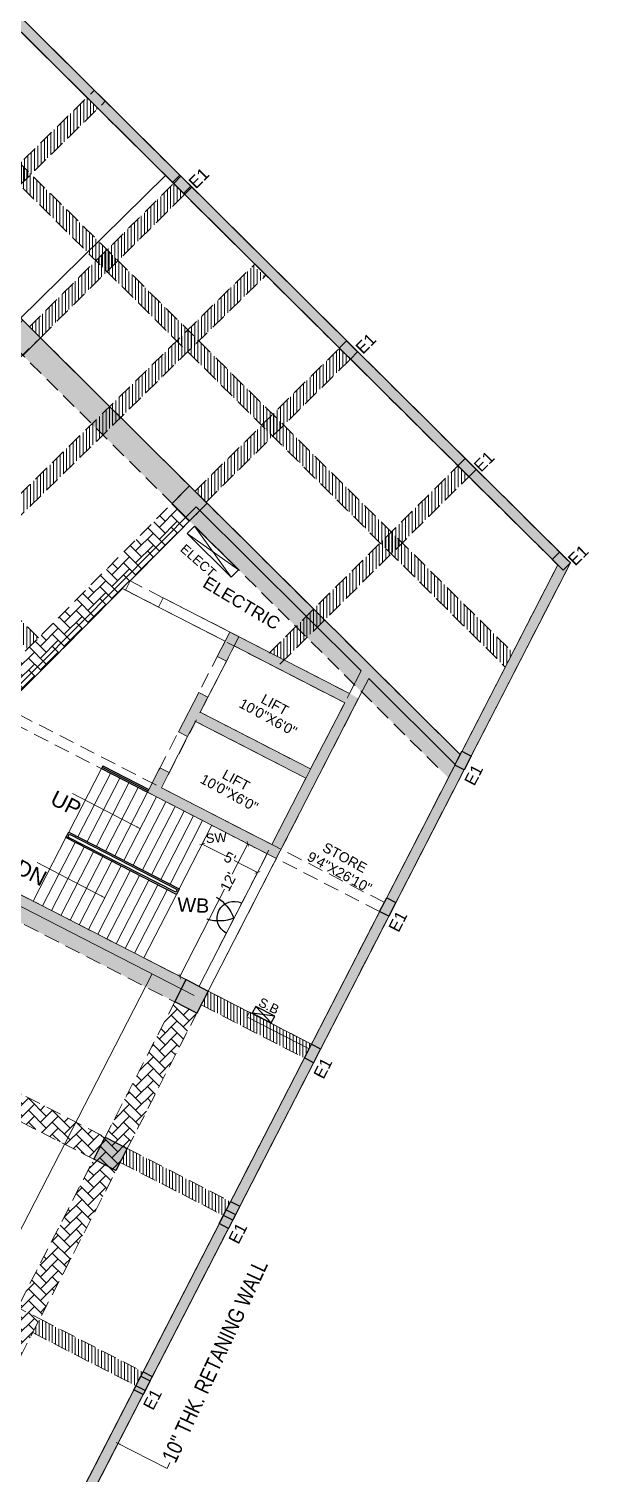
# Model space of a CAD drawing. Header units: inches. Extents: x -13956017 to 293115509, y -946740 to -305538.
# Drawn here: x 1189943 to 1190484, y -915377 to -913981 of the extents above; entities that cross this region are included whole.
import ezdxf

# ---------------------------------------------------------------- set-up
doc = ezdxf.new("R2010")
doc.units = ezdxf.units.IN
doc.header["$LTSCALE"] = 6
doc.header["$PDMODE"] = 2
doc.linetypes.add('CONTINOUS', pattern=[2000000.0, 1000000.0, 1000000.0])
doc.linetypes.add('DASHED2', pattern=[0.375, 0.25, -0.125])
for name, color, linetype in [('A-CUTOUT', 3, 'CONTINOUS'), ('COLL SIZE', 160, 'Continuous'), ('DIM', 7, 'Continuous'), ('door', 5, 'Continuous'), ('FITTING', 24, 'Continuous'), ('line', 251, 'Continuous'), ('TW', 5, 'Continuous')]:
    doc.layers.add(name, color=color, linetype=linetype)
for name, color, linetype, lineweight in [('column', 240, 'Continuous', 25), ('plan', 7, 'Continuous', 5), ('v.b', 200, 'Continuous', 5), ('W', 250, 'Continuous', 5), ('wall', 7, 'Continuous', 30), ('wall new', 3, 'Continuous', 25)]:
    doc.layers.add(name, color=color, linetype=linetype, lineweight=lineweight)
doc.styles.add('ARI', font='arial.ttf')
doc.styles.add('TYTLE-TEXT', font='swissel.ttf', dxfattribs={"width": 0.75, "height": 250})
doc.dimstyles.new('Copy of AA', dxfattribs={"dimtxt": 15, "dimasz": 4, "dimexe": 5, "dimexo": 0, "dimgap": 0.09, "dimtad": 0, "dimdec": 0, "dimzin": 0, "dimdsep": 46, "dimlunit": 3, "dimtxsty": 'ARI', "dimblk": 'ARCHTICK', "dimcen": 0.09, "dimclrt": 7, "dimadec": 0, "dimazin": 0, "dimtfac": 1, "dimtdec": 0, "dimtofl": 0, "dimtmove": 0, "dimatfit": 3, "dimfxl": 0.18, "dimtolj": 1, "dimtzin": 0, "dimlwd": 9, "dimlwe": 9, "dimarcsym": 0})
doc.dimstyles.new('Copy(2) of AA', dxfattribs={"dimtxt": 12, "dimasz": 4, "dimexe": 0.18, "dimexo": 0, "dimgap": 0.09, "dimtad": 0, "dimdec": 0, "dimzin": 0, "dimdsep": 46, "dimlunit": 3, "dimtxsty": 'ARI', "dimblk": 'OBLIQUE', "dimcen": 0.09, "dimclrd": 7, "dimclre": 7, "dimclrt": 7, "dimadec": 0, "dimazin": 0, "dimtfac": 1, "dimtdec": 0, "dimtofl": 0, "dimtmove": 0, "dimatfit": 3, "dimfxl": 1, "dimtolj": 1, "dimtzin": 0, "dimlwd": 5, "dimlwe": 5, "dimarcsym": 0})
pattern_1 = [(45, (49470.0205, -13240.949), (0, 11.494727835), [24.384, -8.128]), (135, (49475.768, -13235.202), (1e-15, 11.494727835), [24.384, -8.128])]
pattern_2 = [(90, (58243.929, -13240.949), (-3.175, 0), [])]

# ---------------------------------------------------------------- blocks, each defined once
blk = doc.blocks.new('_Oblique')
at = {"layer": 'DIM', "color": 0, "lineweight": -2}
blk.add_line((-0.5, -0.5), (0.5, 0.5), dxfattribs=at)
blk = doc.blocks.new('_ARCHTICK')
at = {"color": 0, "linetype": 'ByBlock', "const_width": 0.15}
blk.add_lwpolyline([(-0.5, -0.5), (0.5, 0.5)], dxfattribs=at)
blk = doc.blocks.new('*D39')
at = {"layer": 'Defpoints', "color": 0, "ltscale": 10, "transparency": 16777216}
for p in [(1190152.2, -914766.9, 3969.1), (1190154.4, -914768), (1190086.4, -914895, 3969.1)]:
    blk.add_point(p, dxfattribs=at)
at = {"layer": 'W', "color": 0, "lineweight": 9, "ltscale": 10, "transparency": 16777216}
for p, q in [((1190154.4, -914768), (1190139.3, -914797.4)), ((1190152.2, -914766.9), (1190158.8, -914770.3)), ((1190088.6, -914896.1), (1190131.9, -914811.8)), ((1190086.4, -914895), (1190093, -914898.4))]:
    blk.add_line(p, q, dxfattribs=at)
at = {"layer": 'W', "color": 0, "lineweight": 9, "ltscale": 10, "transparency": 16777216, "xscale": 4, "yscale": 4, "zscale": 4}
for p, rotation in [((1190154.4, -914768), 62.80782538406256), ((1190088.6, -914896.1), 242.8078253840625)]:
    blk.add_blockref('_ARCHTICK', p, dxfattribs=dict(at, rotation=rotation))
at = {"layer": 'W', "color": 7, "ltscale": 10, "transparency": 16777216, "insert": (1190135.6, -914804.6), "char_height": 10, "attachment_point": 5, "rotation": 62.8078, "style": 'ARI'}
blk.add_mtext("\\A1;12'", dxfattribs=at)
blk = doc.blocks.new('*D40')
at = {"layer": 'Defpoints', "color": 0, "ltscale": 10, "transparency": 16777216}
for p in [(1190112.5, -914764, 3969.1), (1190163.7, -914795.6), (1190165.9, -914791.4, 3969.1)]:
    blk.add_point(p, dxfattribs=at)
at = {"layer": 'W', "color": 0, "lineweight": 9, "ltscale": 10, "transparency": 16777216}
for p, q in [((1190112.5, -914764), (1190108, -914772.6)), ((1190110.3, -914768.2), (1190132.8, -914779.7)), ((1190163.7, -914795.6), (1190141.2, -914784)), ((1190165.9, -914791.4), (1190161.4, -914800))]:
    blk.add_line(p, q, dxfattribs=at)
at = {"layer": 'W', "color": 0, "lineweight": 9, "ltscale": 10, "transparency": 16777216, "xscale": 4, "yscale": 4, "zscale": 4}
for p, rotation in [((1190110.3, -914768.2), 152.8078253841191), ((1190163.7, -914795.6), 332.8078253841191)]:
    blk.add_blockref('_ARCHTICK', p, dxfattribs=dict(at, rotation=rotation))
at = {"layer": 'W', "color": 7, "ltscale": 10, "transparency": 16777216, "insert": (1190137, -914781.9), "char_height": 10, "attachment_point": 5, "rotation": 332.8078, "style": 'ARI'}
blk.add_mtext("\\A1;5'", dxfattribs=at)
blk = doc.blocks.new('RRR')
at = {"layer": 'line', "color": 1, "linetype": 'Continuous'}
for centre, radius, start, end in [((195982.97, -95888.1), 26.42, 41.16536, 79.7233), ((196002.86, -95870.71), 10.96, 90, 270), ((195983.47, -95848.25), 29.67, 276.05383, 310.81216)]:
    blk.add_arc(centre, radius, start, end, dxfattribs=at)
blk = doc.blocks.new('SB')
at = {"layer": 'W', "color": 6, "linetype": 'ByBlock', "lineweight": 25}
for p, q in [((196907.8, -96527.1), (196884.1, -96518.6)), ((196884.1, -96527.1), (196907.8, -96518.6))]:
    blk.add_line(p, q, dxfattribs=at)
blk.add_lwpolyline([(196884.1, -96518.6), (196907.8, -96518.6), (196907.8, -96527.1), (196884.1, -96527.1)], close=True, dxfattribs=at)

msp = doc.modelspace()

# ---------------------------------------------------------------- hatches: boundary and pattern name
at = {"layer": 'A-CUTOUT', "lineweight": 0, "ltscale": 0.3, "true_color": 0xffc6b3}
h = msp.add_hatch(dxfattribs=at)
h.set_pattern_fill('AR-BRSTD', color=31, scale=0.08)
h.set_pattern_definition([(0, (49470.0205, -13240.949), (0, 5.419344), []), (90, (49470.0205, -13240.949), (-8.128, 5.419344), [5.419344, -5.419344])])
h.paths.add_polyline_path([(1189641.7, -913969.1), (1190359.5, -914681.8), (1190348, -914704.3), (1190342.6, -914698.9), (1189624.8, -913986.1)])
at = {"layer": 'COLL SIZE', "ltscale": 100}
h = msp.add_hatch(color=256, dxfattribs=at)
h.dxf.hatch_style = 1
h.paths.add_polyline_path([(1190092.3, -914139.7), (1190081.7, -914129.2), (1190088.7, -914122.1), (1190099.4, -914132.6)])
at = {"layer": 'COLL SIZE', "lineweight": 25, "ltscale": 100, "true_color": 0xffc6b3}
h = msp.add_hatch(color=31, dxfattribs=at)
h.dxf.hatch_style = 1
h.paths.add_polyline_path([(1190093.3, -914140.7), (1190082.7, -914130.2), (1190089.7, -914123.1), (1190100.4, -914133.6)])
h = msp.add_hatch(color=31, dxfattribs=at)
h.dxf.hatch_style = 1
h.paths.add_polyline_path([(1190253.4, -914299.7), (1190242.7, -914289.1), (1190249.8, -914282), (1190260.4, -914292.6)])
at = {"layer": 'COLL SIZE', "ltscale": 100}
h = msp.add_hatch(color=256, dxfattribs=at)
h.dxf.hatch_style = 1
h.paths.add_polyline_path([(1190253.4, -914299.7), (1190242.7, -914289.1), (1190249.8, -914282), (1190260.4, -914292.6)])
at = {"layer": 'COLL SIZE', "lineweight": 25, "ltscale": 100, "true_color": 0xffc6b3}
h = msp.add_hatch(color=31, dxfattribs=at)
h.dxf.hatch_style = 1
h.paths.add_polyline_path([(1190367.9, -914413.4), (1190357.3, -914402.8), (1190364.3, -914395.7), (1190374.9, -914406.3)])
at = {"layer": 'COLL SIZE', "ltscale": 100}
h = msp.add_hatch(color=256, dxfattribs=at)
h.dxf.hatch_style = 1
h.paths.add_polyline_path([(1190367.9, -914413.4), (1190357.3, -914402.8), (1190364.3, -914395.7), (1190374.9, -914406.3)])
at = {"layer": 'COLL SIZE', "lineweight": 25, "ltscale": 100, "true_color": 0xffc6b3}
h = msp.add_hatch(color=31, dxfattribs=at)
h.dxf.hatch_style = 1
h.paths.add_polyline_path([(1190458.9, -914503.7), (1190448.2, -914493.2), (1190455.3, -914486.1), (1190465.9, -914496.6)])
at = {"layer": 'COLL SIZE', "ltscale": 100}
h = msp.add_hatch(color=256, dxfattribs=at)
h.dxf.hatch_style = 1
h.paths.add_polyline_path([(1190458.9, -914503.7), (1190448.2, -914493.2), (1190455.3, -914486.1), (1190465.9, -914496.6)])
at = {"layer": 'COLL SIZE', "lineweight": 25, "ltscale": 100, "true_color": 0xffc6b3}
h = msp.add_hatch(color=31, dxfattribs=at)
h.dxf.hatch_style = 1
h.paths.add_polyline_path([(1190354.3, -914692), (1190361.2, -914678.6), (1190370.1, -914683.2), (1190363.2, -914696.5)])
at = {"layer": 'COLL SIZE', "ltscale": 100}
h = msp.add_hatch(color=256, dxfattribs=at)
h.dxf.hatch_style = 1
h.paths.add_polyline_path([(1190354.3, -914692), (1190361.2, -914678.6), (1190370.1, -914683.2), (1190363.2, -914696.5)])
at = {"layer": 'COLL SIZE', "lineweight": 25, "ltscale": 100, "true_color": 0xffc6b3}
h = msp.add_hatch(color=31, dxfattribs=at)
h.dxf.hatch_style = 1
h.paths.add_polyline_path([(1190281.6, -914833.4), (1190288.5, -914820), (1190297.4, -914824.6), (1190290.5, -914838)])
at = {"layer": 'COLL SIZE', "ltscale": 100}
h = msp.add_hatch(color=256, dxfattribs=at)
h.dxf.hatch_style = 1
h.paths.add_polyline_path([(1190281.6, -914833.4), (1190288.5, -914820), (1190297.4, -914824.6), (1190290.5, -914838)])
at = {"layer": 'COLL SIZE', "lineweight": 25, "ltscale": 100, "true_color": 0xffc6b3}
h = msp.add_hatch(color=31, dxfattribs=at)
h.dxf.hatch_style = 1
h.paths.add_polyline_path([(1190209, -914974.8), (1190215.8, -914961.5), (1190224.7, -914966), (1190217.9, -914979.4)])
at = {"layer": 'COLL SIZE', "ltscale": 100}
h = msp.add_hatch(color=256, dxfattribs=at)
h.dxf.hatch_style = 1
h.paths.add_polyline_path([(1190209, -914974.8), (1190215.8, -914961.5), (1190224.7, -914966), (1190217.9, -914979.4)])
at = {"layer": 'COLL SIZE', "lineweight": 25, "ltscale": 100, "true_color": 0xffc6b3}
h = msp.add_hatch(color=31, dxfattribs=at)
h.dxf.hatch_style = 1
h.paths.add_polyline_path([(1190130.8, -915126.9), (1190137.6, -915113.5), (1190146.5, -915118.1), (1190139.7, -915131.5)])
at = {"layer": 'COLL SIZE', "ltscale": 100}
h = msp.add_hatch(color=256, dxfattribs=at)
h.dxf.hatch_style = 1
h.paths.add_polyline_path([(1190126.7, -915134.9), (1190133.5, -915121.6), (1190142.4, -915126.1), (1190135.6, -915139.5)])
h = msp.add_hatch(color=256, dxfattribs=at)
h.dxf.hatch_style = 1
h.paths.add_polyline_path([(1190044.2, -915295.4), (1190051, -915282.1), (1190059.9, -915286.7), (1190053.1, -915300)])
at = {"layer": 'COLL SIZE', "lineweight": 25, "ltscale": 100, "true_color": 0xffc6b3}
h = msp.add_hatch(color=31, dxfattribs=at)
h.dxf.hatch_style = 1
h.paths.add_polyline_path([(1190046.2, -915291.5), (1190053.1, -915278.1), (1190062, -915282.7), (1190055.1, -915296)])
at = {"layer": 'column', "ltscale": 10, "true_color": 0xffc6b3}
h = msp.add_hatch(color=31, dxfattribs=at)
h.dxf.hatch_style = 1
h.paths.add_polyline_path([(1189920, -914279.2), (1189936.9, -914262.2), (1189953.9, -914279.1), (1189937, -914296.1)])
at = {"layer": 'column', "ltscale": 10}
h = msp.add_hatch(color=256, dxfattribs=at)
h.dxf.hatch_style = 1
h.paths.add_polyline_path([(1189920, -914279.2), (1189936.9, -914262.2), (1189953.9, -914279.1), (1189937, -914296.1)])
at = {"layer": 'column', "ltscale": 10, "true_color": 0xffc6b3}
h = msp.add_hatch(color=31, dxfattribs=at)
h.dxf.hatch_style = 1
h.paths.add_polyline_path([(1190081.1, -914439.2), (1190098, -914422.1), (1190115, -914439), (1190098.1, -914456.1)])
at = {"layer": 'column', "ltscale": 10}
h = msp.add_hatch(color=256, dxfattribs=at)
h.dxf.hatch_style = 1
h.paths.add_polyline_path([(1190081.1, -914439.2), (1190098, -914422.1), (1190115, -914439), (1190098.1, -914456.1)])
at = {"layer": 'column', "ltscale": 10, "true_color": 0xffc6b3}
h = msp.add_hatch(color=31, dxfattribs=at)
h.dxf.hatch_style = 1
h.paths.add_polyline_path([(1190124.8, -914586.9), (1190136.8, -914563.4), (1190261.4, -914627.4), (1190181.9, -914782.1), (1190173, -914777.6), (1190057.3, -914718.1), (1190069.4, -914694.6), (1190078.3, -914699.2), (1190070.8, -914713.8), (1190177.5, -914768.7), (1190210.4, -914704.6), (1190103.7, -914649.8), (1190096.2, -914664.4), (1190087.3, -914659.8), (1190106.9, -914621.7), (1190115.8, -914626.3), (1190108.3, -914640.9), (1190215, -914695.7), (1190247.9, -914631.7), (1190141.2, -914576.8), (1190133.7, -914591.5)])
h = msp.add_hatch(color=31, dxfattribs=at)
h.dxf.hatch_style = 1
h.paths.add_polyline_path([(1190094.7, -914899.2), (1190116.1, -914910.2), (1190105.1, -914931.6), (1190083.7, -914920.6)])
at = {"layer": 'column', "ltscale": 10}
h = msp.add_hatch(color=256, dxfattribs=at)
h.dxf.hatch_style = 1
h.paths.add_polyline_path([(1190094.7, -914899.2), (1190116.1, -914910.2), (1190105.1, -914931.6), (1190083.7, -914920.6)])
at = {"layer": 'column', "ltscale": 10, "true_color": 0xffc6b3}
h = msp.add_hatch(color=31, dxfattribs=at)
h.dxf.hatch_style = 1
h.paths.add_polyline_path([(1190016.6, -915051.3), (1190037.9, -915062.3), (1190026.9, -915083.7), (1190005.6, -915072.7)])
at = {"layer": 'column', "ltscale": 10}
h = msp.add_hatch(color=256, dxfattribs=at)
h.dxf.hatch_style = 1
h.paths.add_polyline_path([(1190016.6, -915051.3), (1190037.9, -915062.3), (1190026.9, -915083.7), (1190005.6, -915072.7)])
at = {"layer": 'door', "lineweight": 0, "ltscale": 0.3, "true_color": 0xffc6b3}
h = msp.add_hatch(dxfattribs=at)
h.set_pattern_fill('AR-HBONE', color=31, scale=0.08)
h.set_pattern_definition(pattern_1)
h.paths.add_polyline_path([(1189836.2, -914724.1), (1189876, -914645.7), (1190081.1, -914439.2), (1190098.1, -914456.1), (1189912, -914643.5), (1189901.5, -914654.1), (1189896.6, -914659), (1189840.3, -914768.5), (1189819, -914757.6)])
h = msp.add_hatch(dxfattribs=at)
h.set_pattern_fill('AR-HBONE', color=31, scale=0.08)
h.set_pattern_definition(pattern_1)
h.paths.add_polyline_path([(1190094.7, -914899.2), (1189755.8, -914725.1), (1189729.1, -914711.4), (1189710.4, -914727.1), (1189164.2, -915029.8), (1188868.9, -915135.8), (1188168, -915423.8), (1188177.2, -915445.9), (1188878, -915157.9), (1189163.3, -915055.3), (1189196.8, -915039.1), (1189415.5, -914918), (1189705.6, -914757.2), (1189744.8, -914746.5), (1190083.7, -914920.6)])
h = msp.add_hatch(dxfattribs=at)
h.set_pattern_fill('AR-HBONE', color=31, scale=0.08)
h.set_pattern_definition(pattern_1)
h.paths.add_polyline_path([(1189972.2, -915055.5), (1190005.6, -915072.7), (1190016.6, -915051.3), (1189579.8, -914826.9), (1189554.5, -914840.9), (1189749.1, -914940.9), (1189928.1, -915032.9)])
h = msp.add_hatch(dxfattribs=at)
h.set_pattern_fill('AR-HBONE', color=31, scale=0.08)
h.set_pattern_definition(pattern_1)
h.paths.add_polyline_path([(1189625.6, -915864.8), (1190105.1, -914931.6), (1190083.7, -914920.6), (1189593.9, -915874.1), (1189615.2, -915885.1)])
at = {"layer": 'FITTING', "lineweight": 0, "ltscale": 0.3, "true_color": 0xffc6b3}
h = msp.add_hatch(dxfattribs=at)
h.set_pattern_fill('ANSI31', color=31, angle=45)
h.set_pattern_definition(pattern_2)
h.paths.add_polyline_path([(1189872.1, -914048.9), (1190410.2, -914583.2), (1190403, -914597.2), (1189857.2, -914055.3), (1189867.9, -914044.7)])
h = msp.add_hatch(dxfattribs=at)
h.set_pattern_fill('ANSI31', color=31, angle=45)
h.set_pattern_definition([(90, (58321.1024, -13319.7225), (-3.175, 0), [])])
h.paths.add_polyline_path([(1189580.9, -914479.4), (1190009.6, -914057.6), (1189998.9, -914047), (1189570.2, -914468.8)])
h = msp.add_hatch(dxfattribs=at)
h.set_pattern_fill('ANSI31', color=31, angle=45)
h.set_pattern_definition(pattern_2)
h.paths.add_polyline_path([(1189501.5, -914142.7), (1189485.3, -914126.6), (1189495.9, -914116), (1189952.6, -914569.5), (1189941.6, -914579.7)])
h = msp.add_hatch(dxfattribs=at)
h.set_pattern_fill('ANSI31', color=31, angle=45)
h.set_pattern_definition([(90, (58405.0055, -13400.897), (-3.175, 0), [])])
h.paths.add_polyline_path([(1189963.3, -914269.8), (1190093.3, -914140.8), (1190082.7, -914130.2), (1189943.3, -914268.5), (1189954, -914279.1)])
h = msp.add_hatch(dxfattribs=at)
h.set_pattern_fill('ANSI31', color=31, angle=45)
h.set_pattern_definition([(90, (58482.3424, -13479.9735), (-3.175, 0), [])])
h.paths.add_polyline_path([(1189715.6, -914665.7), (1190170.6, -914219.9), (1190160, -914209.2), (1189709, -914651.1)])
h = msp.add_hatch(dxfattribs=at)
h.set_pattern_fill('ANSI31', color=31, angle=45)
h.set_pattern_definition([(90, (58565.0757, -13559.8408), (-3.175, 0), [])])
h.paths.add_polyline_path([(1190123.3, -914428.8), (1190253.3, -914299.7), (1190242.8, -914289.1), (1190103.4, -914427.4), (1190114, -914438)])
h = msp.add_hatch(dxfattribs=at)
h.set_pattern_fill('ANSI31', color=31, angle=45)
h.set_pattern_definition([(90, (58679.585, -13673.5443), (-3.175, 0), [])])
h.paths.add_polyline_path([(1190237.8, -914542.5), (1190367.8, -914413.4), (1190357.3, -914402.8), (1190175.5, -914583.2), (1190189.5, -914590.4)])
h = msp.add_hatch(dxfattribs=at)
h.set_pattern_fill('ANSI31', color=31, angle=45)
h.set_pattern_definition(pattern_2)
h.paths.add_polyline_path([(1190124.7, -914914.7), (1190215.8, -914961.5), (1190209, -914974.8), (1190109.2, -914923.5), (1190116.1, -914910.2)])
h = msp.add_hatch(dxfattribs=at)
h.set_pattern_fill('ANSI31', color=31, angle=45)
h.set_pattern_definition([(90, (58165.6547, -13393.1925), (-3.175, 0), [])])
h.paths.add_polyline_path([(1190046.5, -915066.9), (1190137.5, -915113.7), (1190130.7, -915127), (1190030.9, -915075.8), (1190037.8, -915062.5)])
h = msp.add_hatch(dxfattribs=at)
h.set_pattern_fill('ANSI31', color=31, angle=45)
h.set_pattern_definition([(90, (58081.1298, -13557.754), (-3.175, 0), [])])
h.paths.add_polyline_path([(1189961.9, -915231.5), (1190053, -915278.3), (1190046.2, -915291.6), (1189946.4, -915240.4), (1189953.3, -915227)])
at = {"layer": 'wall new', "lineweight": 9, "ltscale": 6, "true_color": 0xffc6b3}
h = msp.add_hatch(dxfattribs=at)
h.set_pattern_fill('AR-CONC', color=31, scale=0.06)
h.set_pattern_definition([(50, (67980.661, -13240.949), (10.93108014, -0.95634513), [1.143, -12.573]), (355, (67980.661, -13240.949), (-2.114605285, 11.46341071), [0.9144, -10.05843505]), (100.4514447, (67981.572, -13241.029), (8.816474825, 10.507065115), [0.97140053, -10.68541468]), (46.1842, (67980.66, -13237.901), (16.26474245, -2.52253968), [1.7145, -18.8595]), (96.6355576, (67982.016, -13238.111), (14.24424804, 14.84556748), [1.45710139, -16.02813649]), (351.1841512, (67980.66, -13237.901), (14.24424804, 14.84556748), [1.37159802, -15.08758392]), (21, (67982.185, -13238.663), (9.096863476, -6.13591189), [1.143, -12.573]), (326, (67982.185, -13238.663), (3.7081217, 11.05127797), [0.9144, -10.0584]), (71.451445, (67982.943, -13239.174), (12.80498516, 4.91536613), [0.97140053, -10.68539626]), (37.5, (67980.6607, -13240.949), (0.185316195, 5.073302332), [0, -9.93648, 0, -10.2108, 0, -10.0965]), (7.5, (67980.6607, -13240.949), (4.00917975, 6.01083449), [0, -5.82168, 0, -9.70788, 0, -3.8481]), (327.5, (67977.262, -13240.949), (8.13543571, -0.34372464), [0, -3.81, 0, -11.8872, 0, -15.7734]), (317.5, (67975.738, -13240.949), (8.887750883, 1.525589462), [0, -4.953, 0, -7.89432, 0, -11.2014])])
h.paths.add_polyline_path([(1189176.3, -915905.2), (1189307.4, -915923.5), (1189416.1, -915917.3), (1189530.7, -915910.7), (1189604.2, -915906.4), (1189741.5, -915906.4), (1190465.9, -914496.6), (1189335.3, -913374), (1188682.7, -913641.5), (1188741.9, -913785), (1187653.7, -914230.5), (1188379, -916002.5), (1188696.2, -915939.5), (1188995.8, -915879.9)])
h.paths.add_polyline_path([(1189177.6, -915895.3), (1189307.8, -915913.5), (1189415.5, -915907.3), (1189530.2, -915900.7), (1189604, -915896.4), (1189735.4, -915896.4), (1190453.7, -914498.6), (1189333, -913385.8), (1188695.7, -913646.9), (1188755, -913790.5), (1187666.8, -914235.9), (1188386.1, -915993.3), (1188693.8, -915929.3), (1188993.8, -915869.5)], flags=16)

# ---------------------------------------------------------------- linework, layer by layer
at = {"layer": 'COLL SIZE', "ltscale": 100}
for points, elevation in [([(1190092.3, -914139.7), (1190081.7, -914129.2), (1190088.7, -914122.1), (1190099.4, -914132.6), (1190092.3, -914139.7)], -84.6), ([(1190253.4, -914299.7), (1190242.7, -914289.1), (1190249.8, -914282), (1190260.4, -914292.6), (1190253.4, -914299.7)], -84.6), ([(1190367.9, -914413.4), (1190357.3, -914402.8), (1190364.3, -914395.7), (1190374.9, -914406.3), (1190367.9, -914413.4)], 3884.5), ([(1190458.9, -914503.7), (1190448.2, -914493.2), (1190455.3, -914486.1), (1190465.9, -914496.6), (1190458.9, -914503.7)], -4170.6), ([(1190354.3, -914692), (1190361.2, -914678.6), (1190370.1, -914683.2), (1190363.2, -914696.5), (1190354.3, -914692)], 3884.5), ([(1190281.6, -914833.4), (1190288.5, -914820), (1190297.4, -914824.6), (1190290.5, -914838), (1190281.6, -914833.4)], 3884.5), ([(1190209, -914974.8), (1190215.8, -914961.5), (1190224.7, -914966), (1190217.9, -914979.4), (1190209, -914974.8)], -84.6), ([(1190126.7, -915134.9), (1190133.5, -915121.6), (1190142.4, -915126.1), (1190135.6, -915139.5), (1190126.7, -915134.9)], -84.6), ([(1190044.2, -915295.4), (1190051, -915282.1), (1190059.9, -915286.7), (1190053.1, -915300), (1190044.2, -915295.4)], -84.6)]:
    msp.add_lwpolyline(points, dxfattribs=dict(at, elevation=elevation))
at = {"layer": 'COLL SIZE', "color": 31, "lineweight": 25, "ltscale": 100, "true_color": 0xffc6b3}
for points, elevation in [([(1190093.3, -914140.7), (1190082.7, -914130.2), (1190089.7, -914123.1), (1190100.4, -914133.6), (1190093.3, -914140.7)], -4170.7), ([(1190253.4, -914299.7), (1190242.7, -914289.1), (1190249.8, -914282), (1190260.4, -914292.6), (1190253.4, -914299.7)], -84.6), ([(1190367.9, -914413.4), (1190357.3, -914402.8), (1190364.3, -914395.7), (1190374.9, -914406.3), (1190367.9, -914413.4)], 3884.5), ([(1190458.9, -914503.7), (1190448.2, -914493.2), (1190455.3, -914486.1), (1190465.9, -914496.6), (1190458.9, -914503.7)], -4170.6), ([(1190354.3, -914692), (1190361.2, -914678.6), (1190370.1, -914683.2), (1190363.2, -914696.5), (1190354.3, -914692)], 3884.5), ([(1190281.6, -914833.4), (1190288.5, -914820), (1190297.4, -914824.6), (1190290.5, -914838), (1190281.6, -914833.4)], 3884.5), ([(1190209, -914974.8), (1190215.8, -914961.5), (1190224.7, -914966), (1190217.9, -914979.4), (1190209, -914974.8)], -84.6), ([(1190130.8, -915126.9), (1190137.6, -915113.5), (1190146.5, -915118.1), (1190139.7, -915131.5), (1190130.8, -915126.9)], -84.6), ([(1190046.2, -915291.5), (1190053.1, -915278.1), (1190062, -915282.7), (1190055.1, -915296), (1190046.2, -915291.5)], -4053.8)]:
    msp.add_lwpolyline(points, dxfattribs=dict(at, elevation=elevation))
at = {"layer": 'column', "color": 31, "ltscale": 10, "true_color": 0xffc6b3, "elevation": -84.6}
for points in [[(1189920, -914279.2), (1189936.9, -914262.2), (1189953.9, -914279.1), (1189937, -914296.1), (1189920, -914279.2)], [(1190081.1, -914439.2), (1190098, -914422.1), (1190115, -914439), (1190098.1, -914456.1), (1190081.1, -914439.2)], [(1190094.7, -914899.2), (1190116.1, -914910.2), (1190105.1, -914931.6), (1190083.7, -914920.6), (1190094.7, -914899.2)], [(1190016.6, -915051.3), (1190037.9, -915062.3), (1190026.9, -915083.7), (1190005.6, -915072.7), (1190016.6, -915051.3)]]:
    msp.add_lwpolyline(points, dxfattribs=at)
at = {"layer": 'column', "ltscale": 10, "elevation": -84.6}
for points in [[(1189920, -914279.2), (1189936.9, -914262.2), (1189953.9, -914279.1), (1189937, -914296.1), (1189920, -914279.2)], [(1190081.1, -914439.2), (1190098, -914422.1), (1190115, -914439), (1190098.1, -914456.1), (1190081.1, -914439.2)], [(1190094.7, -914899.2), (1190116.1, -914910.2), (1190105.1, -914931.6), (1190083.7, -914920.6), (1190094.7, -914899.2)], [(1190016.6, -915051.3), (1190037.9, -915062.3), (1190026.9, -915083.7), (1190005.6, -915072.7), (1190016.6, -915051.3)]]:
    msp.add_lwpolyline(points, dxfattribs=at)
at = {"layer": 'TW', "ltscale": 10}
for p, q in [((1190014.2, -914692.6, 3884.5), (1190012.9, -914695.3, 3884.5)), ((1190012.9, -914695.3, 3884.5), (1190057.3, -914718.1, 3884.5)), ((1190013.5, -914694, 3884.5), (1190058, -914716.8, 3884.5)), ((1190014.2, -914692.6, 3884.5), (1190058.7, -914715.5, 3884.5))]:
    msp.add_line(p, q, dxfattribs=at)
at = {"layer": 'TW', "color": 31, "ltscale": 10, "true_color": 0xffc6b3, "elevation": 3884.5}
msp.add_lwpolyline([(1189981.3, -914756.7), (1190088.1, -914811.5), (1190085.3, -914816.8), (1189978.6, -914762), (1189981.3, -914756.7)], dxfattribs=at)
at = {"layer": 'TW', "ltscale": 10, "elevation": 3884.5}
msp.add_lwpolyline([(1189981.3, -914756.7), (1190088.1, -914811.5), (1190085.3, -914816.8), (1189978.6, -914762), (1189981.3, -914756.7)], dxfattribs=at)
at = {"layer": 'TW', "color": 31, "ltscale": 10, "true_color": 0xffc6b3, "elevation": 3884.5}
msp.add_lwpolyline([(1189982, -914758.7), (1190086, -914812.2), (1190084.7, -914814.8), (1189980.6, -914761.4)], close=True, dxfattribs=at)
at = {"layer": 'TW', "ltscale": 10, "elevation": 3884.5}
msp.add_lwpolyline([(1189982, -914758.7), (1190086, -914812.2), (1190084.7, -914814.8), (1189980.6, -914761.4)], close=True, dxfattribs=at)
at = {"layer": 'v.b', "color": 31, "linetype": 'DASHED2', "ltscale": 10, "true_color": 0xffc6b3}
for p, q in [((1189335.3, -913374, -4113), (1190465.9, -914496.6, -4171.1)), ((1189333, -913385.8, -4113), (1190453.7, -914498.6, -4170.6)), ((1189641.7, -913969.1, -84.6), (1190359.5, -914681.8, 3884.5)), ((1189624.8, -913986.1, -84.6), (1190342.6, -914698.9, 3884.5)), ((1189553.1, -914485.6, -84.6), (1190006.1, -914040, -84.6)), ((1189867.9, -914044.7, -2100.7), (1190410.2, -914583.2, -2128.6)), ((1189563.7, -914496.2, -84.6), (1190016.6, -914050.7, -84.6)), ((1189857.2, -914055.3, -2100.7), (1190403, -914597.2, -2128.8)), ((1189494.4, -914114.5, 3884.5), (1189952.6, -914569.5, 669.4)), ((1189943.3, -914268.5, -86.1), (1190082.7, -914130.1, -4172.2)), ((1189953.9, -914279.1, -84.6), (1190093.3, -914140.7, -4170.7)), ((1189708.2, -914651.9, -84.6), (1190161.2, -914208, -84.6)), ((1189718.7, -914662.6, -84.6), (1190171.7, -914218.8, -84.6)), ((1189643.2, -914583.5, -84.6), (1189953.9, -914279.1, -84.6)), ((1190103.4, -914427.4, 4001.5), (1190242.8, -914289.1, -84.6)), ((1190114, -914438, 4001.5), (1190253.4, -914299.7, -84.6)), ((1190174.8, -914583.9, 9231.8), (1190357.3, -914402.8, 3883)), ((1190185.4, -914594.5, 9233.3), (1190367.9, -914413.4, 3884.5)), ((1189876, -914645.7, -84.6), (1190090.9, -914429.2, 3884.5)), ((1190040.6, -914513.9, 3884.5), (1190108, -914446.1, 3884.5)), ((1190453.7, -914498.6, -4170.6), (1189735.4, -915896.4, -4053.8)), ((1190465.9, -914496.6, -4171.1), (1189741.5, -915906.4, -4053.8)), ((1190252.5, -914622.8, 3884.5), (1190040.6, -914513.9, 3884.5)), ((1189896.6, -914659, 3884.5), (1190033.2, -914521.4, 3884.5)), ((1190247.9, -914631.7, 3884.5), (1190033.2, -914521.4, 3884.5)), ((1190136.9, -914563.4, 3884.5), (1190057.4, -914718.2, 3884.5)), ((1190145.8, -914568, 3884.5), (1190070.9, -914713.9, 3884.5)), ((1190257, -914613.9, 3884.5), (1190107.2, -914905.6, 3884.5)), ((1190264.5, -914621.3, 3884.5), (1190116.1, -914910.2, 3884.5)), ((1190281.6, -914833.4, 3884.5), (1189912, -914643.5, 3884.5)), ((1190286.2, -914824.5, 3884.5), (1189919.4, -914636, 3884.5)), ((1190215, -914695.7, 3884.5), (1190109.1, -914641.2, 3884.5)), ((1190210.5, -914704.6, 3884.5), (1190103.1, -914649.4, 3884.5)), ((1189729.1, -914711.4, 3884.5), (1190116.1, -914910.2, 3884.5)), ((1189718.2, -914732.8, 3884.5), (1190105.1, -914931.6, 3884.5)), ((1189579.8, -914826.9, -84.6), (1190037.9, -915062.3, -84.6)), ((1189554.5, -914840.9, -84.6), (1190026.9, -915083.7, -84.6)), ((1190094.7, -914899.2, 3884.5), (1189582.9, -915895.5, 3884.5)), ((1190116.1, -914910.2, 3884.5), (1189604.2, -915906.4, 3884.5)), ((1190116.1, -914910.2, 3884.5), (1190215.8, -914961.4, 3884.5)), ((1190109.2, -914923.5, 3884.5), (1190208.9, -914974.8, 3884.5)), ((1189566.4, -915028.1, -84.6), (1189953.4, -915226.9, -84.6)), ((1190037.9, -915062.3, -84.6), (1190137.6, -915113.5, -84.6)), ((1190031.1, -915075.7, -84.6), (1190130.8, -915126.9, -84.6)), ((1189953.4, -915226.9, -4053.8), (1190053.1, -915278.1, -4053.8)), ((1189946.5, -915240.2, -4053.8), (1190046.2, -915291.4, -4053.8))]:
    msp.add_line(p, q, dxfattribs=at)
at = {"layer": 'W', "ltscale": 10}
for p, q in [((1189335.3, -913374, -4113), (1190465.9, -914496.6, -4171.1)), ((1189333, -913385.8, -4113), (1190453.7, -914498.6, -4170.6)), ((1189517.9, -914669.6, -607.9), (1190074.8, -914122.4, -4151.1)), ((1189953.9, -914279.1, -83.1), (1190098, -914422.1, -84.6)), ((1189893, -914655.5, 3884.5), (1190104.4, -914442.6, 3884.5)), ((1190040.6, -914513.9, 3884.5), (1190108, -914446.1, 3884.5)), ((1190104.4, -914442.6, 3884.5), (1190263.8, -914600.8, 3884.5)), ((1190115, -914439, 3884.5), (1190359.5, -914681.8, 3884.5)), ((1190453.7, -914498.6, -4170.6), (1189735.4, -915896.4, -4053.8)), ((1190465.9, -914496.6, -4171.1), (1189741.5, -915906.4, -4053.8)), ((1190040.6, -914513.9, 3884.5), (1190036.1, -914522.8, 3884.5)), ((1189896.6, -914659, 3884.5), (1190033.2, -914521.4, 3884.5)), ((1190036.1, -914522.8, 3884.5), (1190033.2, -914521.4, 3884.5)), ((1190036.1, -914522.8, 3884.5), (1190068.1, -914539.3, 3884.5)), ((1190072.7, -914530.4, 3884.5), (1190068.1, -914539.3, 3884.5)), ((1190252.5, -914622.8, 3884.5), (1190072.7, -914530.4, 3884.5)), ((1190132.3, -914572.3, 3884.5), (1190068.1, -914539.3, 3884.5)), ((1190132.3, -914572.3, 3884.5), (1190124.8, -914586.9, 3884.5)), ((1190141.2, -914576.8, 3884.5), (1190133.7, -914591.5, 3884.5)), ((1190247.9, -914631.7, 3884.5), (1190141.2, -914576.8, 3884.5)), ((1190133.7, -914591.5, 3884.5), (1190124.8, -914586.9, 3884.5)), ((1190115.8, -914626.3, 3884.5), (1190133.7, -914591.5, 3884.5)), ((1190263.8, -914600.8, 3884.5), (1190252.5, -914622.8, 3884.5)), ((1190271.2, -914608.2, 3884.5), (1190261.4, -914627.4, 3884.5)), ((1190271.2, -914608.2, 3884.5), (1190354.7, -914691.2, 3884.5)), ((1190106.9, -914621.7, 3884.5), (1190087.3, -914659.8, 3884.5)), ((1190115.8, -914626.3, 3884.5), (1190106.9, -914621.7, 3884.5)), ((1190115.8, -914626.3, 3884.5), (1190108.3, -914640.9, 3884.5)), ((1190261.4, -914627.4, 3884.5), (1190116.1, -914910.2, 3884.5)), ((1190247.9, -914631.7, 3884.5), (1190215, -914695.7, 3884.5)), ((1190215, -914695.7, 3884.5), (1190108.3, -914640.9, 3884.5)), ((1190096.2, -914664.4, 3884.5), (1190087.3, -914659.8, 3884.5)), ((1190103.7, -914649.8, 3884.5), (1190096.2, -914664.4, 3884.5)), ((1190210.4, -914704.6, 3884.5), (1190103.7, -914649.8, 3884.5)), ((1190096.2, -914664.4, 3884.5), (1190078.3, -914699.2, 3884.5)), ((1190012.9, -914695.3, 3884.5), (1189981.3, -914756.7, 3884.5)), ((1190021.8, -914699.9, 3884.5), (1189990.2, -914761.2, 3884.5)), ((1190069.4, -914694.6, 3884.5), (1190057.3, -914718.1, 3884.5)), ((1190078.3, -914699.2, 3884.5), (1190069.4, -914694.6, 3884.5)), ((1190078.3, -914699.2, 3884.5), (1190070.8, -914713.8, 3884.5)), ((1190030.6, -914704.4, 3884.5), (1189999.1, -914765.8, 3884.5)), ((1190039.5, -914709, 3884.5), (1190008, -914770.4, 3884.5)), ((1190048.4, -914713.6, 3884.5), (1190016.9, -914775, 3884.5)), ((1190177.5, -914768.7, 3884.5), (1190070.8, -914713.8, 3884.5)), ((1190210.4, -914704.6, 3884.5), (1190177.5, -914768.7, 3884.5)), ((1190057.3, -914718.1, 3884.5), (1190025.8, -914779.5, 3884.5)), ((1190066.2, -914722.7, 3884.5), (1190034.7, -914784.1, 3884.5)), ((1190075.1, -914727.3, 3884.5), (1190043.6, -914788.7, 3884.5)), ((1190173, -914777.6, 3884.5), (1190057.3, -914718.1, 3884.5)), ((1190084, -914731.9, 3884.5), (1190052.5, -914793.2, 3884.5)), ((1190092.9, -914736.4, 3884.5), (1190061.4, -914797.8, 3884.5)), ((1190101.8, -914741, 3884.5), (1190070.3, -914802.4, 3884.5)), ((1190110.7, -914745.6, 3884.5), (1190079.2, -914806.9, 3884.5)), ((1190119.6, -914750.1, 3884.5), (1190088.1, -914811.5, 3884.5)), ((1190107.2, -914905.6, 3884.5), (1189840.3, -914768.5, 3884.5)), ((1189978.6, -914762, 3884.5), (1189947.1, -914823.4, 3884.5)), ((1189987.5, -914766.6, 3884.5), (1189955.9, -914828, 3884.5)), ((1189996.4, -914771.1, 3884.5), (1189964.8, -914832.5, 3884.5)), ((1190102.6, -914914.5, 3884.5), (1189835.7, -914777.4, 3884.5)), ((1190005.3, -914775.7, 3884.5), (1189973.7, -914837.1, 3884.5)), ((1190014.2, -914780.3, 3884.5), (1189982.6, -914841.7, 3884.5)), ((1190023.1, -914784.9, 3884.5), (1189991.5, -914846.2, 3884.5)), ((1190173, -914777.6, 3884.5), (1190107.2, -914905.6, 3884.5)), ((1190032, -914789.4, 3884.5), (1190000.4, -914850.8, 3884.5)), ((1190040.8, -914794, 3884.5), (1190009.3, -914855.4, 3884.5)), ((1190049.7, -914798.6, 3884.5), (1190018.2, -914859.9, 3884.5)), ((1190058.6, -914803.1, 3884.5), (1190027.1, -914864.5, 3884.5)), ((1190067.5, -914807.7, 3884.5), (1190036, -914869.1, 3884.5)), ((1190076.4, -914812.3, 3884.5), (1190044.9, -914873.6, 3884.5)), ((1190085.3, -914816.8, 3884.5), (1190053.8, -914878.2, 3884.5)), ((1190061.8, -914893.6, 3884.5), (1189544.7, -915899.8, -2477.5)), ((1190116.1, -914910.2, -84.6), (1190215.8, -914961.5, -84.6)), ((1190153.5, -914935.1, -84.6), (1190155.8, -914930.6, -84.6)), ((1190153.5, -914935.1, -84.6), (1190213.5, -914965.9, -84.6))]:
    msp.add_line(p, q, dxfattribs=at)
at = {"layer": 'W', "color": 6, "lineweight": 0, "ltscale": 0.3}
for p, q in [((1190102.8, -914461.1, 2729.4), (1190138.3, -914510.4, 2729.4)), ((1190145.4, -914503.3, 2729.4), (1190095.8, -914468.2, 2729.4))]:
    msp.add_line(p, q, dxfattribs=at)
at = {"layer": 'W', "color": 31, "ltscale": 10, "true_color": 0xffc6b3}
for p, q in [((1190012.9, -914695.3, 3884.5), (1189981.3, -914756.7, 3884.5)), ((1190021.8, -914699.9, 3884.5), (1189990.2, -914761.2, 3884.5)), ((1190030.6, -914704.4, 3884.5), (1189999.1, -914765.8, 3884.5)), ((1190039.5, -914709, 3884.5), (1190008, -914770.4, 3884.5)), ((1190048.4, -914713.6, 3884.5), (1190016.9, -914775, 3884.5)), ((1190057.3, -914718.1, 3884.5), (1190025.8, -914779.5, 3884.5)), ((1190066.2, -914722.7, 3884.5), (1190034.7, -914784.1, 3884.5)), ((1190075.1, -914727.3, 3884.5), (1190043.6, -914788.7, 3884.5)), ((1190084, -914731.9, 3884.5), (1190052.5, -914793.2, 3884.5)), ((1190092.9, -914736.4, 3884.5), (1190061.4, -914797.8, 3884.5)), ((1190101.8, -914741, 3884.5), (1190070.3, -914802.4, 3884.5)), ((1190110.7, -914745.6, 3884.5), (1190079.2, -914806.9, 3884.5)), ((1190119.6, -914750.1, 3884.5), (1190088.1, -914811.5, 3884.5)), ((1189978.6, -914762, 3884.5), (1189947.1, -914823.4, 3884.5)), ((1189987.5, -914766.6, 3884.5), (1189955.9, -914828, 3884.5)), ((1189996.4, -914771.1, 3884.5), (1189964.8, -914832.5, 3884.5)), ((1190005.3, -914775.7, 3884.5), (1189973.7, -914837.1, 3884.5)), ((1190014.2, -914780.3, 3884.5), (1189982.6, -914841.7, 3884.5)), ((1190023.1, -914784.9, 3884.5), (1189991.5, -914846.2, 3884.5)), ((1190032, -914789.4, 3884.5), (1190000.4, -914850.8, 3884.5)), ((1190040.8, -914794, 3884.5), (1190009.3, -914855.4, 3884.5)), ((1190049.7, -914798.6, 3884.5), (1190018.2, -914859.9, 3884.5)), ((1190058.6, -914803.1, 3884.5), (1190027.1, -914864.5, 3884.5)), ((1190067.5, -914807.7, 3884.5), (1190036, -914869.1, 3884.5)), ((1190076.4, -914812.3, 3884.5), (1190044.9, -914873.6, 3884.5)), ((1190085.3, -914816.8, 3884.5), (1190053.8, -914878.2, 3884.5))]:
    msp.add_line(p, q, dxfattribs=at)
at = {"layer": 'W', "ltscale": 10, "elevation": 3014.8}
msp.add_lwpolyline([(1189176.3, -915905.2), (1189307.4, -915923.5), (1189416.1, -915917.3), (1189530.7, -915910.7), (1189604.2, -915906.4), (1189741.5, -915906.4), (1190465.9, -914496.6), (1189335.3, -913374), (1188682.7, -913641.5), (1188741.9, -913785), (1187653.7, -914230.5), (1188379, -916002.5), (1188708.9, -916045.9), (1188995.8, -915879.9), (1189176.3, -915905.2)], dxfattribs=at)
msp.add_lwpolyline([(1189177.6, -915895.3), (1189307.8, -915913.5), (1189415.5, -915907.3), (1189530.2, -915900.7), (1189604, -915896.4), (1189735.4, -915896.4), (1190453.7, -914498.6), (1189333, -913385.8), (1188695.7, -913646.9), (1188755, -913790.5), (1187666.8, -914235.9), (1188386.1, -915993.3), (1188706.8, -916035.5), (1188993.8, -915869.5)], close=True, dxfattribs=at)
at = {"layer": 'W', "color": 6, "lineweight": 0, "ltscale": 0.3, "elevation": 2729.4}
msp.add_lwpolyline([(1190145.4, -914503.3), (1190138.3, -914510.4), (1190095.8, -914468.2), (1190102.8, -914461.1)], close=True, dxfattribs=at)

# ---------------------------------------------------------------- block references
at = {"layer": 'W', "color": 0, "linetype": 'ByBlock', "lineweight": 25}
for name, p, xscale, yscale, zscale, rotation in [('RRR', (865838.5, -908240.6, 3884.5), -1.486615675130427, 1.486615675130428, 1.486615675130428, 152.7696491521351), ('SB', (999976.4, -912069.7, 5364.4), -0.867442345056781, 0.867442345056781, 0.8674423450567806, 153.0223411900133)]:
    msp.add_blockref(name, p, dxfattribs=dict(at, xscale=xscale, yscale=yscale, zscale=zscale, rotation=rotation))

# ---------------------------------------------------------------- texts
at = {"layer": 'COLL SIZE', "color": 31, "linetype": 'ByBlock', "true_color": 0xffc6b3, "style": 'TYTLE-TEXT', "width": 0.813384}
msp.add_text('10" THK. RETANING WALL', height=15.007, rotation=65.0293, dxfattribs=at).set_placement((1190084.4, -915367.1, -7270.9))
at = {"layer": 'COLL SIZE', "linetype": 'ByBlock', "style": 'TYTLE-TEXT', "width": 0.813384}
msp.add_text('10" THK. RETANING WALL', height=15.007, rotation=65.0293, dxfattribs=at).set_placement((1190084.4, -915367.1, -85))
at = {"layer": 'plan', "color": 0, "lineweight": 25, "ltscale": 0.6, "insert": (1190167.7, -914916.1, 3262.6), "char_height": 8.93, "attachment_point": 1, "rotation": 333.5549, "style": 'ARI'}
msp.add_mtext_dynamic_manual_height_columns('{\\C5;S.B}', width=26.539, gutter_width=14.3, heights=[0], dxfattribs=at)
at = {"layer": 'wall', "style": 'ARI'}
for s, height, rotation, p in [('E1', 11.52, 44.8509, (1190104.1, -914135.9, 7324.1)), ('E1', 11.52, 44.8509, (1190265.4, -914295.7, 7324.1)), ('E1', 11.52, 44.8509, (1190379.6, -914409.7, 12087)), ('ELECT.', 9, 318.5237, (1190088.3, -914484.4, -31.9)), ('E1', 11.52, 44.8509, (1190470.6, -914500.2, 2421)), ('ELECTRIC', 12, 329.0756, (1190109.7, -914519.2, -4053.8)), ('10\'0"X6\'0"', 9.6, 331.4916, (1190144.9, -914635.5, -5165.1)), ('LIFT', 9.6, 331.4916, (1190166.1, -914631.2, -5165.1)), ('10\'0"X6\'0"', 9.6, 331.4916, (1190107.4, -914708.5, -5165.1)), ('LIFT', 9.6, 331.4916, (1190128.6, -914704.1, -5165.1)), ('E1', 11.52, 62.6881, (1190373.1, -914712.8, 7425.6)), ('UP', 15, 333.0519, (1189962.3, -914729, -4053.8)), ('SW', 9, 3.454, (1190114, -914767.3, -41.4)), ('STORE', 9.6, 331.4916, (1190225.5, -914774.5, -9049.6)), ('DN', 15, 333.0519, (1189928, -914795.7, -4053.8)), ('9\'4"X26\'10"', 9.6, 331.4916, (1190210.7, -914783.4, -9049.6)), ('WB', 13.75, 357.5076, (1190085.9, -914833.4, -4613.6)), ('E1', 11.52, 62.6881, (1190299.9, -914854.3, 7425.6)), ('E1', 11.52, 62.6881, (1190227.4, -914996.1, 2662.7)), ('E1', 11.52, 62.6881, (1190145.2, -915155.6, 2662.7)), ('E1', 11.52, 62.6881, (1190062.8, -915316, 2662.7))]:
    msp.add_text(s, height=height, rotation=rotation, dxfattribs=at).set_placement(p)
at = {"layer": 'wall', "color": 31, "lineweight": 25, "true_color": 0xffc6b3, "style": 'ARI'}
for s, p in [('10\'0"X6\'0"', (1190144.9, -914635.5, -5165.1)), ('LIFT', (1190166.1, -914631.2, -5165.1)), ('10\'0"X6\'0"', (1190107.4, -914708.5, -5165.1)), ('LIFT', (1190128.6, -914704.1, -5165.1))]:
    msp.add_text(s, height=9.6, rotation=331.4916, dxfattribs=at).set_placement(p)

# ---------------------------------------------------------------- dimensions: what is measured, and where the dimension line sits
at = {"layer": 'W', "ltscale": 10}
dim = msp.add_linear_dim(base=(1190154.4, -914768, -84.6), p1=(1190086.4, -914895, 3884.5), p2=(1190152.2, -914766.9, 3884.5), angle=62.8078, dimstyle='Copy of AA', override={"dimtxt": 10}, dxfattribs=at)
dim.commit()
dim.dimension.update_dxf_attribs({"geometry": '*D39', "text_midpoint": (1190135.6, -914804.6, -84.6), "dimtype": 129})
dim = msp.add_aligned_dim(p1=(1190112.5, -914764, 3884.5), p2=(1190165.9, -914791.4, 3884.5), distance=-4.7, dimstyle='Copy of AA', override={"dimtxt": 10}, dxfattribs=at)
dim.commit()
dim.dimension.update_dxf_attribs({"geometry": '*D40', "text_midpoint": (1190137, -914781.9, -84.6)})

# ---------------------------------------------------------------- leaders
for points in [[(1190050.5, -914753.4, 3884.5), (1189984.9, -914719.4, 3884.5)], [(1190016.2, -914820.1, 3884.5), (1189950.7, -914786.1, 3884.5)]]:
    msp.add_leader(points, dimstyle='Copy(2) of AA', override={"dimgap": 0.09, "dimtad": 0}, dxfattribs=at)
at = {"layer": 'wall', "color": 31, "ltscale": 6, "true_color": 0xffc6b3}
msp.add_leader([(1190027.3, -915346.3, -7185.9), (1190076.3, -915371.4, -7185.9), (1190079, -915365.5, -7185.9)], dimstyle='Copy(2) of AA', override={"dimgap": 0.09, "dimtad": 0, "dimfxl": 2, "dimarcsym": 1}, dxfattribs=at)
at = {"layer": 'wall', "color": 2, "ltscale": 6}
msp.add_leader([(1190027.3, -915346.3), (1190076.3, -915371.4), (1190079, -915365.5)], dimstyle='Copy(2) of AA', override={"dimgap": 0.09, "dimtad": 0, "dimfxl": 2, "dimarcsym": 1}, dxfattribs=at)

doc.saveas('drawing.dxf')
